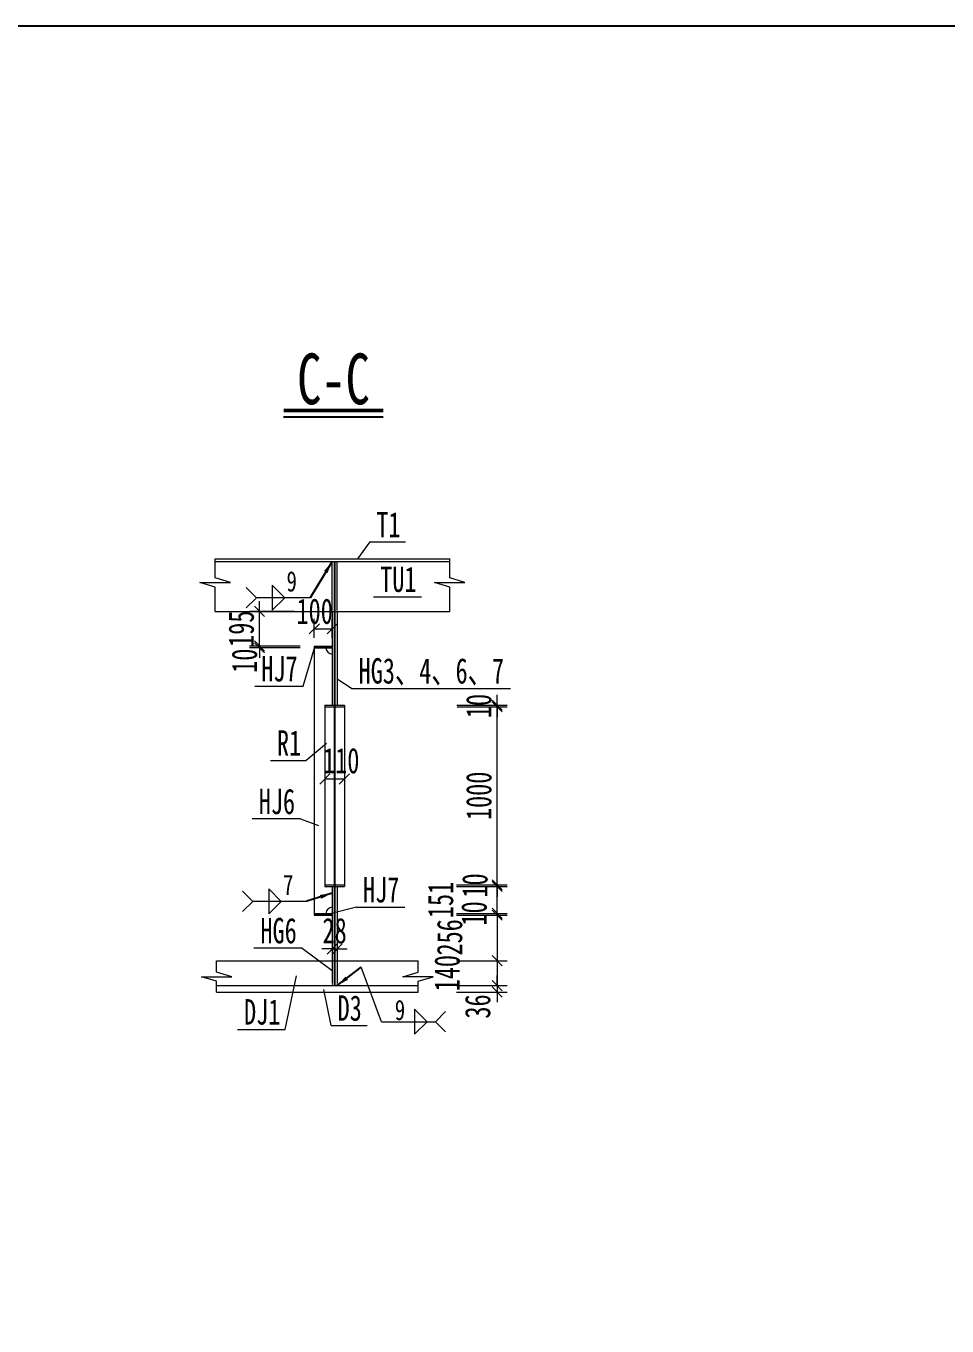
# Model space of a CAD drawing. Header units: millimetres. Extents: x -89049 to 410567, y -307459 to -100425.
# Drawn here: x 184944 to 190120, y -120363 to -113054 of the extents above; entities that cross this region are included whole.
import ezdxf
from ezdxf.enums import TextEntityAlignment as Align

# ---------------------------------------------------------------- set-up
doc = ezdxf.new("R2010")
doc.units = ezdxf.units.MM
doc.linetypes.add('DASHED', pattern=[0.75, 0.5, -0.25])
doc.layers.get('Defpoints').update_dxf_attribs({"color": 8})
for name, color, linetype, lineweight in [('Dim', 4, 'Continuous', 15), ('文字', 7, 'Continuous', 15), ('标注线及字体', 2, 'Continuous', 15), ('细实线', 4, 'Continuous', 15), ('虚线', 7, 'DASHED', 13), ('钢板细线', 6, 'Continuous', 15)]:
    doc.layers.add(name, color=color, linetype=linetype, lineweight=lineweight)
doc.layers.add('Text', color=4, linetype='Continuous')
doc.styles.add('111', font='', dxfattribs={"width": 0.7})
doc.styles.add('BM_Dim', font='', dxfattribs={"width": 0.85})
doc.styles.add('SMEDI', font='', dxfattribs={"width": 0.75})
doc.styles.get("Standard").update_dxf_attribs({"font": ''})
doc.styles.get('111').set_extended_font_data('仿宋_GB2312')
doc.styles.get('BM_Dim').set_extended_font_data('仿宋_GB2312')
doc.styles.get('SMEDI').set_extended_font_data('仿宋_GB2312')
doc.styles.get('Standard').set_extended_font_data('仿宋_GB2312')
doc.dimstyles.new('200', dxfattribs={"dimscale": 0, "dimtxt": 2.5, "dimasz": 1, "dimexe": 1, "dimexo": 1, "dimgap": 0.6, "dimtad": 1, "dimdec": 0, "dimdsep": 46, "dimtxsty": '111', "dimblk": 'OBLIQUE', "dimcen": 0, "dimclrd": 4, "dimclre": 4, "dimclrt": 4, "dimadec": 1, "dimazin": 2, "dimtfac": 1, "dimtdec": 0, "dimtix": 1, "dimtmove": 2, "dimatfit": 3, "dimfxl": 4, "dimfxlon": 1, "dimtolj": 1, "dimlwd": -1, "dimlwe": -1, "dimarcsym": 0})
doc.dimstyles.new('MSteel_1.0_1.0', dxfattribs={"dimtxt": 3, "dimasz": 1.2, "dimexe": 1, "dimexo": 1, "dimgap": 1, "dimtad": 3, "dimtoh": 1, "dimdec": 0, "dimzin": 0, "dimdsep": 46, "dimtxsty": 'Standard', "dimblk": 'ARCHTICK', "dimcen": 0.09, "dimclrd": 3, "dimclre": 3, "dimadec": 0, "dimazin": 0, "dimtfac": 1, "dimtdec": 4, "dimtofl": 0, "dimtmove": 0, "dimatfit": 3, "dimfxl": 1, "dimtolj": 1, "dimtzin": 0, "dimarcsym": 0})

# ---------------------------------------------------------------- blocks, each defined once
blk = doc.blocks.new('_Oblique')
at = {"color": 0, "linetype": 'ByBlock', "lineweight": -2}
blk.add_line((-0.5, -0.5), (0.5, 0.5), dxfattribs=at)
blk = doc.blocks.new('*D693')
at = {"layer": 'Defpoints', "color": 0}
for p in [(186664.3, -116443.4), (186564.3, -116550.1), (186664.3, -116550.1)]:
    blk.add_point(p, dxfattribs=at)
at = {"layer": '细实线', "color": 4}
for p, q in [((186564.3, -116492.9), (186564.3, -116386.2)), ((186664.3, -116492.9), (186664.3, -116386.2)), ((186564.3, -116443.4), (186664.3, -116443.4))]:
    blk.add_line(p, q, dxfattribs=at)
at = {"layer": '细实线', "color": 4, "xscale": 57.14285714285715, "yscale": 57.14285714285715, "zscale": 57.14285714285715, "rotation": 180}
blk.add_blockref('_Oblique', (186564.3, -116443.4), dxfattribs=at)
at = {"layer": '细实线', "color": 4, "xscale": 57.14285714285715, "yscale": 57.14285714285715, "zscale": 57.14285714285715}
blk.add_blockref('_Oblique', (186664.3, -116443.4), dxfattribs=at)
at = {"layer": '细实线', "color": 4, "insert": (186566.3, -116345.1), "char_height": 142.86, "attachment_point": 5, "style": '111'}
blk.add_mtext('\\A1;100', dxfattribs=at)
blk = doc.blocks.new('*D694')
at = {"layer": 'Defpoints', "color": 0}
for p in [(187280.5, -118053.1), (187399.2, -118043.1), (187591.7, -118053.1)]:
    blk.add_point(p, dxfattribs=at)
at = {"layer": '细实线', "color": 4}
for p, q in [((187591.7, -118043.1), (187591.7, -117985.9)), ((187363.2, -118053.1), (187648.9, -118053.1)), ((187456.4, -118043.1), (187648.9, -118043.1)), ((187591.7, -118043.1), (187591.7, -118053.1)), ((187591.7, -118053.1), (187591.7, -118110.2))]:
    blk.add_line(p, q, dxfattribs=at)
at = {"layer": '细实线', "color": 4, "xscale": 57.14285714285715, "yscale": 57.14285714285715, "zscale": 57.14285714285715}
for p, rotation in [((187591.7, -118043.1), 270), ((187591.7, -118053.1), 90)]:
    blk.add_blockref('_Oblique', p, dxfattribs=dict(at, rotation=rotation))
at = {"layer": '细实线', "color": 4, "insert": (187462.6, -118043.1), "char_height": 142.86, "attachment_point": 5, "rotation": 90, "style": '111'}
blk.add_mtext('\\A1;10', dxfattribs=at)
blk = doc.blocks.new('*D695')
at = {"layer": 'Defpoints', "color": 0}
for p in [(187280.5, -118053.1), (187303.6, -118309.1), (187591.7, -118309.1)]:
    blk.add_point(p, dxfattribs=at)
at = {"layer": '细实线', "color": 4}
for p, q in [((187363.2, -118053.1), (187648.9, -118053.1)), ((187591.7, -118053.1), (187591.7, -118309.1)), ((187363.2, -118309.1), (187648.9, -118309.1))]:
    blk.add_line(p, q, dxfattribs=at)
at = {"layer": '细实线', "color": 4, "xscale": 57.14285714285715, "yscale": 57.14285714285715, "zscale": 57.14285714285715}
for p, rotation in [((187591.7, -118053.1), 90), ((187591.7, -118309.1), 270)]:
    blk.add_blockref('_Oblique', p, dxfattribs=dict(at, rotation=rotation))
at = {"layer": '细实线', "color": 4, "insert": (187325.4, -118177.8), "char_height": 142.86, "attachment_point": 5, "rotation": 90, "style": '111'}
blk.add_mtext('\\A1;256', dxfattribs=at)
blk = doc.blocks.new('*D696')
at = {"layer": 'Defpoints', "color": 0}
for p in [(187303.6, -118309.1), (187434, -118449.1), (187591.7, -118449.1)]:
    blk.add_point(p, dxfattribs=at)
at = {"layer": '细实线', "color": 4}
for p, q in [((187363.2, -118309.1), (187648.9, -118309.1)), ((187591.7, -118309.1), (187591.7, -118449.1)), ((187491.1, -118449.1), (187648.9, -118449.1))]:
    blk.add_line(p, q, dxfattribs=at)
at = {"layer": '细实线', "color": 4, "xscale": 57.14285714285715, "yscale": 57.14285714285715, "zscale": 57.14285714285715}
for p, rotation in [((187591.7, -118309.1), 90), ((187591.7, -118449.1), 270)]:
    blk.add_blockref('_Oblique', p, dxfattribs=dict(at, rotation=rotation))
at = {"layer": '细实线', "color": 4, "insert": (187311.7, -118379.1), "char_height": 142.86, "attachment_point": 5, "rotation": 90, "style": '111'}
blk.add_mtext('\\A1;140', dxfattribs=at)
blk = doc.blocks.new('*D697')
at = {"layer": 'Defpoints', "color": 0}
for p in [(187303.6, -118449.1), (187305.5, -118485.1), (187591.7, -118485.1)]:
    blk.add_point(p, dxfattribs=at)
at = {"layer": '细实线', "color": 4}
for p, q in [((187591.7, -118449.1), (187591.7, -118391.9)), ((187363.2, -118449.1), (187648.9, -118449.1)), ((187591.7, -118449.1), (187591.7, -118485.1)), ((187363.2, -118485.1), (187648.9, -118485.1)), ((187591.7, -118485.1), (187591.7, -118542.2))]:
    blk.add_line(p, q, dxfattribs=at)
at = {"layer": '细实线', "color": 4, "xscale": 57.14285714285715, "yscale": 57.14285714285715, "zscale": 57.14285714285715}
for p, rotation in [((187591.7, -118449.1), 270), ((187591.7, -118485.1), 90)]:
    blk.add_blockref('_Oblique', p, dxfattribs=dict(at, rotation=rotation))
at = {"layer": '细实线', "color": 4, "insert": (187483.1, -118566.4), "char_height": 142.86, "attachment_point": 5, "rotation": 90, "style": '111'}
blk.add_mtext('\\A1;36', dxfattribs=at)
blk = doc.blocks.new('*D698')
at = {"layer": 'Defpoints', "color": 0}
for p in [(186256.4, -116550.1), (186564.3, -116540.1), (186564.3, -116550.1)]:
    blk.add_point(p, dxfattribs=at)
at = {"layer": '细实线', "color": 4}
for p, q in [((186256.4, -116540.1), (186256.4, -116482.9)), ((186484.9, -116540.1), (186199.2, -116540.1)), ((186484.9, -116550.1), (186199.2, -116550.1)), ((186256.4, -116540.1), (186256.4, -116550.1)), ((186256.4, -116550.1), (186256.4, -116607.2))]:
    blk.add_line(p, q, dxfattribs=at)
at = {"layer": '细实线', "color": 4, "xscale": 57.14285714285715, "yscale": 57.14285714285715, "zscale": 57.14285714285715}
for p, rotation in [((186256.4, -116540.1), 270), ((186256.4, -116550.1), 90)]:
    blk.add_blockref('_Oblique', p, dxfattribs=dict(at, rotation=rotation))
at = {"layer": '细实线', "color": 4, "insert": (186172.2, -116622.3), "char_height": 142.86, "attachment_point": 5, "rotation": 90, "style": '111'}
blk.add_mtext('\\A1;10', dxfattribs=at)
blk = doc.blocks.new('*D699')
at = {"layer": 'Defpoints', "color": 0}
for p in [(186256.4, -116345.1), (186507.5, -116345.1), (186564.3, -116540.1)]:
    blk.add_point(p, dxfattribs=at)
at = {"layer": '细实线', "color": 4}
for p, q in [((186450.3, -116345.1), (186199.2, -116345.1)), ((186256.4, -116345.1), (186256.4, -116287.9)), ((186256.4, -116540.1), (186256.4, -116345.1)), ((186484.9, -116540.1), (186199.2, -116540.1)), ((186256.4, -116540.1), (186256.4, -116597.2))]:
    blk.add_line(p, q, dxfattribs=at)
at = {"layer": '细实线', "color": 4, "xscale": 57.14285714285715, "yscale": 57.14285714285715, "zscale": 57.14285714285715}
for p, rotation in [((186256.4, -116345.1), 270), ((186256.4, -116540.1), 90)]:
    blk.add_blockref('_Oblique', p, dxfattribs=dict(at, rotation=rotation))
at = {"layer": '细实线', "color": 4, "insert": (186154.1, -116442.6), "char_height": 142.86, "attachment_point": 5, "rotation": 90, "style": '111'}
blk.add_mtext('\\A1;195', dxfattribs=at)
blk = doc.blocks.new('*D700')
at = {"layer": 'Defpoints', "color": 0}
for p in [(186623.3, -117239.6), (186733.3, -117239.6), (186733.3, -117287.3)]:
    blk.add_point(p, dxfattribs=at)
at = {"layer": '细实线', "color": 4}
for p, q in [((186623.3, -117287.3), (186623.3, -117344.4)), ((186623.3, -117287.3), (186733.3, -117287.3)), ((186733.3, -117287.3), (186733.3, -117344.4))]:
    blk.add_line(p, q, dxfattribs=at)
at = {"layer": '细实线', "color": 4, "xscale": 57.14285714285715, "yscale": 57.14285714285715, "zscale": 57.14285714285715, "rotation": 180}
blk.add_blockref('_Oblique', (186623.3, -117287.3), dxfattribs=at)
at = {"layer": '细实线', "color": 4, "xscale": 57.14285714285715, "yscale": 57.14285714285715, "zscale": 57.14285714285715}
blk.add_blockref('_Oblique', (186733.3, -117287.3), dxfattribs=at)
at = {"layer": '细实线', "color": 4, "insert": (186715.6, -117185), "char_height": 142.86, "attachment_point": 5, "style": '111'}
blk.add_mtext('\\A1;110', dxfattribs=at)
blk = doc.blocks.new('*D701')
at = {"layer": 'Defpoints', "color": 0}
for p in [(187282.3, -117892.1), (187591.7, -117892.1), (187280.5, -118043.1)]:
    blk.add_point(p, dxfattribs=at)
at = {"layer": '细实线', "color": 4}
for p, q in [((187363.2, -117892.1), (187648.9, -117892.1)), ((187591.7, -118043.1), (187591.7, -117892.1)), ((187363.2, -118043.1), (187648.9, -118043.1))]:
    blk.add_line(p, q, dxfattribs=at)
at = {"layer": '细实线', "color": 4, "xscale": 57.14285714285715, "yscale": 57.14285714285715, "zscale": 57.14285714285715}
for p, rotation in [((187591.7, -117892.1), 90), ((187591.7, -118043.1), 270)]:
    blk.add_blockref('_Oblique', p, dxfattribs=dict(at, rotation=rotation))
at = {"layer": '细实线', "color": 4, "insert": (187274.6, -117967.6), "char_height": 142.86, "attachment_point": 5, "rotation": 90, "style": '111'}
blk.add_mtext('\\A1;151', dxfattribs=at)
blk = doc.blocks.new('*D702')
at = {"layer": 'Defpoints', "color": 0}
for p in [(187283.1, -117882.1), (187282.3, -117892.1), (187591.7, -117892.1)]:
    blk.add_point(p, dxfattribs=at)
at = {"layer": '细实线', "color": 4}
for p, q in [((187363.2, -117882.1), (187648.9, -117882.1)), ((187591.7, -117882.1), (187591.7, -117824.9)), ((187591.7, -117882.1), (187591.7, -117892.1)), ((187363.2, -117892.1), (187648.9, -117892.1)), ((187591.7, -117892.1), (187591.7, -117949.2))]:
    blk.add_line(p, q, dxfattribs=at)
at = {"layer": '细实线', "color": 4, "xscale": 57.14285714285715, "yscale": 57.14285714285715, "zscale": 57.14285714285715}
for p, rotation in [((187591.7, -117882.1), 270), ((187591.7, -117892.1), 90)]:
    blk.add_blockref('_Oblique', p, dxfattribs=dict(at, rotation=rotation))
at = {"layer": '细实线', "color": 4, "insert": (187467.4, -117885.9), "char_height": 142.86, "attachment_point": 5, "rotation": 90, "style": '111'}
blk.add_mtext('\\A1;10', dxfattribs=at)
blk = doc.blocks.new('*D703')
at = {"layer": 'Defpoints', "color": 0}
for p in [(187310.9, -116882.1), (187591.7, -116882.1), (187286.5, -117882.1)]:
    blk.add_point(p, dxfattribs=at)
at = {"layer": '细实线', "color": 4}
for p, q in [((187368, -116882.1), (187648.9, -116882.1)), ((187591.7, -117882.1), (187591.7, -116882.1)), ((187363.2, -117882.1), (187648.9, -117882.1))]:
    blk.add_line(p, q, dxfattribs=at)
at = {"layer": '细实线', "color": 4, "xscale": 57.14285714285715, "yscale": 57.14285714285715, "zscale": 57.14285714285715}
for p, rotation in [((187591.7, -116882.1), 90), ((187591.7, -117882.1), 270)]:
    blk.add_blockref('_Oblique', p, dxfattribs=dict(at, rotation=rotation))
at = {"layer": '细实线', "color": 4, "insert": (187489.5, -117382.1), "char_height": 142.86, "attachment_point": 5, "rotation": 90, "style": '111'}
blk.add_mtext('\\A1;1000', dxfattribs=at)
blk = doc.blocks.new('*D704')
at = {"layer": 'Defpoints', "color": 0}
for p in [(187308.6, -116872.1), (187310.9, -116882.1), (187591.7, -116872.1)]:
    blk.add_point(p, dxfattribs=at)
at = {"layer": '细实线', "color": 4}
for p, q in [((187591.7, -116872.1), (187591.7, -116814.9)), ((187365.8, -116872.1), (187648.9, -116872.1)), ((187368, -116882.1), (187648.9, -116882.1)), ((187591.7, -116882.1), (187591.7, -116872.1)), ((187591.7, -116882.1), (187591.7, -116939.2))]:
    blk.add_line(p, q, dxfattribs=at)
at = {"layer": '细实线', "color": 4, "xscale": 57.14285714285715, "yscale": 57.14285714285715, "zscale": 57.14285714285715}
for p, rotation in [((187591.7, -116872.1), 270), ((187591.7, -116882.1), 90)]:
    blk.add_blockref('_Oblique', p, dxfattribs=dict(at, rotation=rotation))
at = {"layer": '细实线', "color": 4, "insert": (187489.5, -116877.1), "char_height": 142.86, "attachment_point": 5, "rotation": 90, "style": '111'}
blk.add_mtext('\\A1;10', dxfattribs=at)
blk = doc.blocks.new('_ArchTick')
at = {"color": 0, "linetype": 'ByBlock', "const_width": 0.15}
blk.add_lwpolyline([(-0.5, -0.5), (0.5, 0.5)], dxfattribs=at)
blk = doc.blocks.new('角焊缝1')
at = {"layer": 'Dim'}
blk.add_line((-3101.17, 370.22), (-3106.48, 370.22), dxfattribs=at)
blk.add_lwpolyline([(-3107.48, 369.22), (-3106.48, 370.22), (-3107.48, 371.22)], dxfattribs=at)
blk.add_lwpolyline([(-3104.91, 371.45), (-3104.91, 368.99), (-3103.68, 370.22)], close=True, dxfattribs=at)
blk = doc.blocks.new('角焊缝2')
at = {"layer": 'Dim'}
blk.add_line((-3138.01, 370.22), (-3132.7, 370.22), dxfattribs=at)
blk.add_lwpolyline([(-3134.75, 371.45), (-3134.75, 368.99), (-3133.52, 370.22)], close=True, dxfattribs=at)
blk.add_lwpolyline([(-3131.7, 369.22), (-3132.7, 370.22), (-3131.7, 371.22)], dxfattribs=at)
blk = doc.blocks.new('*D705')
at = {"layer": 'Defpoints', "color": 0}
for p in [(186664.3, -118205), (186692.3, -118205), (186692.3, -118243.2)]:
    blk.add_point(p, dxfattribs=at)
at = {"layer": '细实线', "color": 4}
for p, q in [((186664.3, -118243.2), (186607.2, -118243.2)), ((186664.3, -118243.2), (186664.3, -118300.3)), ((186664.3, -118243.2), (186692.3, -118243.2)), ((186692.3, -118243.2), (186692.3, -118300.3)), ((186692.3, -118243.2), (186749.5, -118243.2))]:
    blk.add_line(p, q, dxfattribs=at)
at = {"layer": '细实线', "color": 4, "xscale": 57.14285714285715, "yscale": 57.14285714285715, "zscale": 57.14285714285715}
blk.add_blockref('_Oblique', (186664.3, -118243.2), dxfattribs=at)
at = {"layer": '细实线', "color": 4, "xscale": 57.14285714285715, "yscale": 57.14285714285715, "zscale": 57.14285714285715, "rotation": 180}
blk.add_blockref('_Oblique', (186692.3, -118243.2), dxfattribs=at)
at = {"layer": '细实线', "color": 4, "insert": (186678.3, -118141), "char_height": 142.86, "attachment_point": 5, "style": '111'}
blk.add_mtext('\\A1;28', dxfattribs=at)

msp = doc.modelspace()

# ---------------------------------------------------------------- linework, layer by layer
at = {"color": 4}
msp.add_line((186391.9, -115250.6), (186952.1, -115250.6), dxfattribs=at)
at = {"color": 6, "const_width": 20.6}
msp.add_lwpolyline([(186391.9, -115216.3), (186952.1, -115216.3)], dxfattribs=at)
at = {"layer": 'Defpoints'}
for p, q in [((186678.3, -116065.1), (186678.3, -118449.1)), ((186564.3, -116545.1), (186664.3, -116545.1)), ((186564.3, -118048.1), (186664.3, -118048.1))]:
    msp.add_line(p, q, dxfattribs=at)
msp.add_lwpolyline([(168566.6, -113054.1), (190566.6, -113054.1), (190566.6, -127671.3), (168566.6, -127671.3)], close=True, dxfattribs=at)
at = {"layer": 'Dim', "color": 8}
msp.add_line((186941.3, -118652), (186827.8, -118345.1), dxfattribs=at)
at = {"layer": '细实线'}
for p, q in [((186876.4, -115953.6), (186807.8, -116049.1)), ((186876.4, -115953.6), (187075.9, -115953.6)), ((186897.2, -116262.8), (187166, -116262.8)), ((186501.2, -116766), (186566.6, -116545.1)), ((186229.8, -116766), (186501.2, -116766)), ((186773.8, -116777.8), (186692.3, -116725.6)), ((186773.8, -116777.8), (187666.5, -116777.8)), ((186516.7, -117183.1), (186632.7, -117086.8)), ((186317.2, -117183.1), (186516.7, -117183.1)), ((186487, -117511.8), (186215.6, -117511.8)), ((186487, -117511.8), (186588, -117548.6)), ((186801.6, -118008.3), (186660.7, -118043.1)), ((186801.6, -118008.3), (187072.5, -118008.3)), ((186496.6, -118238.3), (186225.1, -118238.3)), ((186496.6, -118238.3), (186664.3, -118364.9)), ((186400.7, -118695), (186465.1, -118394.6)), ((186658.3, -118673.5), (186618.6, -118470.9)), ((186658.3, -118673.5), (186861.6, -118673.5)), ((186131.9, -118695), (186400.7, -118695))]:
    msp.add_line(p, q, dxfattribs=at)
at = {"layer": '细实线', "color": 4}
for points in [[(186007.1, -116345.1), (186007.1, -116208.6), (185921.4, -116182.9), (186092.9, -116182.9), (186007.1, -116157.1), (186007.1, -116122.9), (186007.1, -116049.1)], [(187325.4, -116345.1), (187325.4, -116208.6), (187239.7, -116182.9), (187411.1, -116182.9), (187325.4, -116157.1), (187325.4, -116122.9), (187325.4, -116049.1)], [(186015.1, -118485.1), (186015.1, -118424.6), (185929.4, -118398.9), (186100.9, -118398.9), (186015.1, -118373.2), (186015.1, -118338.9), (186015.1, -118309.1)], [(187147.1, -118485.1), (187147.1, -118424.6), (187232.8, -118398.9), (187061.4, -118398.9), (187147.1, -118373.2), (187147.1, -118338.9), (187147.1, -118309.1)]]:
    msp.add_lwpolyline(points, dxfattribs=at)
at = {"layer": '虚线', "ltscale": 2}
for p, q in [((186664.3, -116345.1), (186664.3, -116065.1)), ((186692.3, -116345.1), (186692.3, -116065.1)), ((186664.3, -118309.1), (186664.3, -118449.1)), ((186692.3, -118309.1), (186692.3, -118449.1))]:
    msp.add_line(p, q, dxfattribs=at)
at = {"layer": '钢板细线'}
for p, q in [((186007.1, -116049.1), (187325.4, -116049.1)), ((186007.1, -116065.1), (187325.4, -116065.1)), ((186007.1, -116345.1), (187325.4, -116345.1)), ((186664.3, -116345.1), (186664.3, -116872.1)), ((186692.3, -116345.1), (186692.3, -116872.1)), ((186564.3, -116540.1), (186664.3, -116540.1)), ((186564.3, -116540.1), (186564.3, -116550.1)), ((186564.3, -116550.1), (186664.3, -116550.1)), ((186564.3, -116550.1), (186564.3, -118043.1)), ((186623.3, -116872.1), (186733.3, -116872.1)), ((186623.3, -116872.1), (186623.3, -117892.1)), ((186623.3, -116882.1), (186733.3, -116882.1)), ((186733.3, -116872.1), (186733.3, -117892.1)), ((186623.3, -117882.1), (186733.3, -117882.1)), ((186623.3, -117892.1), (186733.3, -117892.1)), ((186664.3, -117892.1), (186664.3, -118309.1)), ((186692.3, -117892.1), (186692.3, -118309.1)), ((186564.3, -118043.1), (186664.3, -118043.1)), ((186564.3, -118043.1), (186564.3, -118053.1)), ((186564.3, -118053.1), (186664.3, -118053.1)), ((186015.1, -118309.1), (187147.1, -118309.1)), ((186015.1, -118449.1), (187147.1, -118449.1)), ((186015.1, -118485.1), (187147.1, -118485.1))]:
    msp.add_line(p, q, dxfattribs=at)
for centre, start, end in [((186664.3, -116550.1), 180, 270), ((186664.3, -118043.1), 90, 180)]:
    msp.add_arc(centre, 35, start, end, dxfattribs=at)

# ---------------------------------------------------------------- block references
at = {"layer": '细实线', "color": 8, "xscale": 57.1428571428572, "yscale": 57.1428571428572, "zscale": 57.1428571428572}
for name, p in [('角焊缝1', (363751.7, -137423.8)), ('角焊缝1', (363731.9, -139130.7)), ('角焊缝2', (366256.1, -139807.6))]:
    msp.add_blockref(name, p, dxfattribs=at)

# ---------------------------------------------------------------- texts
at = {"layer": 'Text', "style": 'SMEDI', "width": 0.75}
for s, p in [('9', (186408.1, -116176.2)), ('7', (186388.3, -117883.1)), ('9', (187016.7, -118585.9))]:
    msp.add_text(s, height=114.3, dxfattribs=at).set_placement(p, align=Align.MIDDLE_LEFT)
at = {"layer": '文字', "style": 'BM_Dim', "width": 0.7}
for s, p in [('T1', (186981.3, -115972.2)), ('TU1', (187036.7, -116278.7)), ('HJ7', (186368.2, -116781.9)), ('HG3、4、6、7', (187222.1, -116793.7)), ('R1', (186422.1, -117199)), ('HJ6', (186354, -117527.7)), ('HJ7', (186940.1, -118024.1)), ('HG6', (186363.6, -118254.2)), ('DJ1', (186271.4, -118710.9)), ('D3', (186763.2, -118689.4))]:
    msp.add_text(s, height=142.86, dxfattribs=at).set_placement(p, align=Align.BOTTOM_CENTER)
at = {"layer": '标注线及字体', "style": '111', "width": 0.7}
msp.add_text('C-C', height=285.71, dxfattribs=at).set_placement((186672, -115038), align=Align.MIDDLE)

# ---------------------------------------------------------------- dimensions: what is measured, and where the dimension line sits
at = {"layer": '细实线'}
for base, p1, p2, picture, middle in [((186664.3, -116443.4), (186564.3, -116550.1), (186664.3, -116550.1), '*D693', (186566.3, -116345.1)), ((186733.3, -117287.3), (186623.3, -117239.6), (186733.3, -117239.6), '*D700', (186715.6, -117185))]:
    dim = msp.add_linear_dim(base=base, p1=p1, p2=p2, dimstyle='200', override={"dimscale": 57.142857, "dimblk": 'Oblique'}, dxfattribs=at)
    dim.commit()
    dim.dimension.update_dxf_attribs({"geometry": picture, "text_midpoint": middle, "dimtype": 160})
for base, p1, p2, picture, middle in [((186256.4, -116345.1), (186564.3, -116540.1), (186507.5, -116345.1), '*D699', (186154.1, -116442.6)), ((187591.7, -116872.1), (187310.9, -116882.1), (187308.6, -116872.1), '*D704', (187489.5, -116877.1)), ((187591.7, -116882.1), (187286.5, -117882.1), (187310.9, -116882.1), '*D703', (187489.5, -117382.1))]:
    dim = msp.add_linear_dim(base=base, p1=p1, p2=p2, angle=90, dimstyle='200', override={"dimscale": 57.142857, "dimblk": 'Oblique'}, dxfattribs=at)
    dim.commit()
    dim.dimension.update_dxf_attribs({"geometry": picture, "text_midpoint": middle})
for base, p1, p2, picture, middle in [((186256.4, -116550.1), (186564.3, -116540.1), (186564.3, -116550.1), '*D698', (186172.2, -116622.3)), ((187591.7, -117892.1), (187280.5, -118043.1), (187282.3, -117892.1), '*D701', (187274.6, -117967.6)), ((187591.7, -117892.1), (187283.1, -117882.1), (187282.3, -117892.1), '*D702', (187467.4, -117885.9)), ((187591.7, -118053.1), (187399.2, -118043.1), (187280.5, -118053.1), '*D694', (187462.6, -118043.1)), ((187591.7, -118309.1), (187280.5, -118053.1), (187303.6, -118309.1), '*D695', (187325.4, -118177.8)), ((187591.7, -118449.1), (187303.6, -118309.1), (187434, -118449.1), '*D696', (187311.7, -118379.1)), ((187591.7, -118485.1), (187303.6, -118449.1), (187305.5, -118485.1), '*D697', (187483.1, -118566.4))]:
    dim = msp.add_linear_dim(base=base, p1=p1, p2=p2, angle=90, dimstyle='200', override={"dimscale": 57.142857, "dimblk": 'Oblique'}, dxfattribs=at)
    dim.commit()
    dim.dimension.update_dxf_attribs({"geometry": picture, "text_midpoint": middle, "dimtype": 160})
dim = msp.add_linear_dim(base=(186692.3, -118243.2), p1=(186664.3, -118205), p2=(186692.3, -118205), dimstyle='200', override={"dimscale": 57.142857, "dimblk": 'Oblique'}, dxfattribs=at)
dim.commit()
dim.dimension.update_dxf_attribs({"geometry": '*D705', "text_midpoint": (186678.3, -118141)})

# ---------------------------------------------------------------- leaders
at = {"layer": 'Dim'}
for points in [[(186664.3, -116065.1), (186541.7, -116268.2)], [(186664.3, -117929), (186521.9, -117975.1)], [(186692.3, -118449.1), (186827.8, -118345.1)]]:
    msp.add_leader(points, dimstyle='MSteel_1.0_1.0', override={"dimscale": 57.142857, "dimclrd": 256}, dxfattribs=at)

doc.saveas('drawing.dxf')
